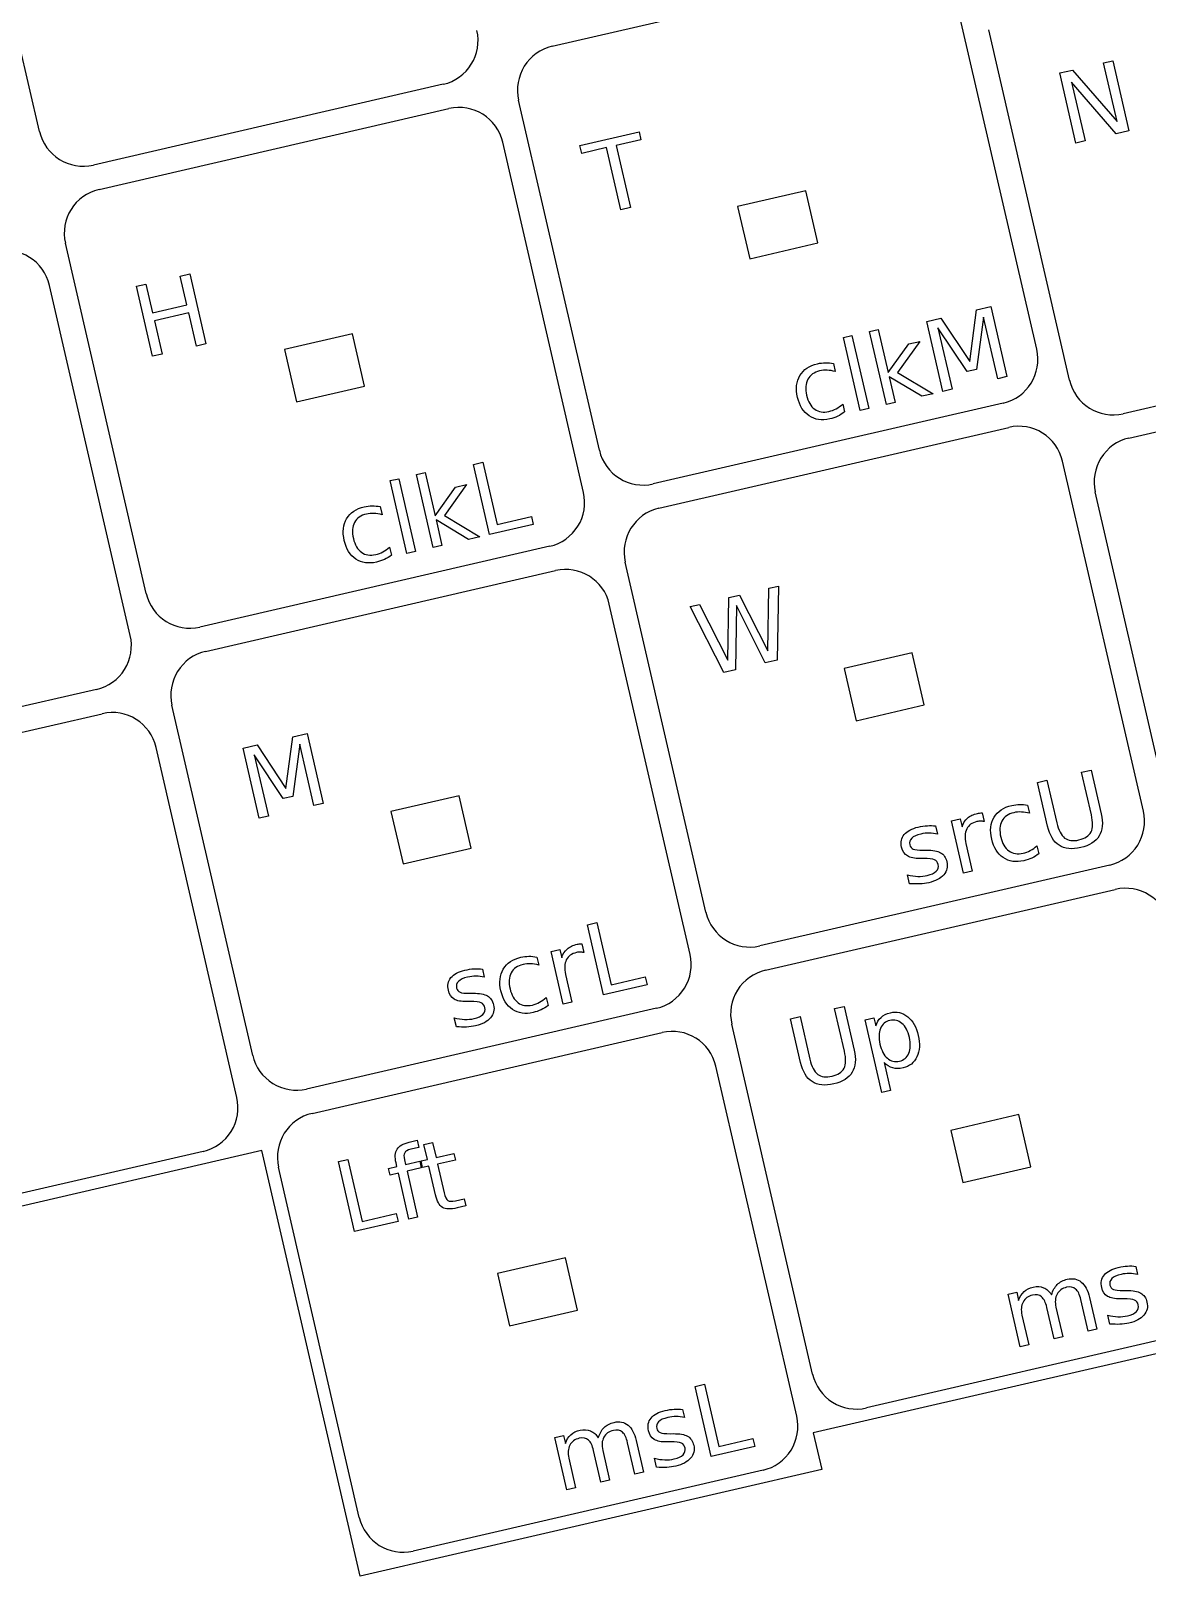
# Model space of a CAD drawing. Extents: x -4 to 403, y -6 to 597.
# Drawn here: x 276.2 to 320.9, y 478.7 to 540.6 of the extents above; entities that cross this region are included whole.
import ezdxf

# ---------------------------------------------------------------- set-up
doc = ezdxf.new("R2010")
doc.units = 0
doc.layers.get('0').update_dxf_attribs({"linetype": 'CONTINUOUS'})

msp = doc.modelspace()

# ---------------------------------------------------------------- linework, layer by layer
at = {"color": 1}
for p, q in [((276.507319, 536.612847), (273.268023, 550.643776)), ((297.066655, 540.025148), (311.097587, 543.264444)), ((316.495651, 527.88456), (313.256361, 541.915489)), ((317.807448, 526.647956), (314.568158, 540.678884)), ((292.697036, 538.503188), (278.666096, 535.263892)), ((278.891047, 534.289523), (292.921967, 537.528819)), ((298.957007, 523.835442), (295.717689, 537.866371)), ((298.32006, 522.148935), (295.080742, 536.179864)), ((307.228969, 534.237845), (304.500727, 533.607982)), ((307.712613, 532.142949), (307.228969, 534.237845)), ((304.500727, 533.607982), (304.984371, 531.513086)), ((280.781388, 518.099817), (277.542095, 532.130746)), ((304.984371, 531.513086), (307.712613, 532.142949)), ((280.144447, 516.413311), (276.905151, 530.44424)), ((289.053378, 528.50222), (286.325136, 527.872357)), ((289.537022, 526.407324), (289.053378, 528.50222)), ((333.997154, 528.538297), (319.966222, 525.299001)), ((286.325136, 527.872357), (286.80878, 525.777461)), ((320.191182, 524.324632), (334.222113, 527.563928)), ((286.80878, 525.777461), (289.537022, 526.407324)), ((315.146713, 525.725783), (301.115782, 522.486487)), ((301.340713, 521.512118), (315.371645, 524.751411)), ((320.769737, 509.371527), (317.530419, 523.402456)), ((322.081534, 508.134926), (318.842216, 522.165855)), ((296.971094, 519.990156), (282.940163, 516.750862)), ((283.165122, 515.77649), (297.196054, 519.015786)), ((303.231065, 505.322409), (299.991775, 519.353338)), ((302.594118, 503.635903), (299.354828, 517.666832)), ((311.503055, 515.724813), (308.774813, 515.094949)), ((311.986699, 513.629916), (311.503055, 515.724813)), ((308.774813, 515.094949), (309.258457, 513.000056)), ((278.795492, 514.254531), (264.764563, 511.015238)), ((285.055446, 499.586784), (281.816156, 513.617713)), ((309.258457, 513.000056), (311.986699, 513.629916)), ((264.989514, 510.040865), (279.020443, 513.280161)), ((284.418527, 497.900278), (281.17922, 511.931207)), ((293.327436, 509.989188), (290.599194, 509.359324)), ((293.81108, 507.894292), (293.327436, 509.989188)), ((290.599194, 509.359324), (291.082838, 507.264428)), ((291.082838, 507.264428), (293.81108, 507.894292)), ((319.420771, 507.21275), (305.38984, 503.973455)), ((305.614799, 502.999085), (319.645731, 506.238381)), ((301.245152, 501.477126), (287.214249, 498.23783)), ((287.43918, 497.26346), (301.470112, 500.502756)), ((307.505123, 486.809379), (304.265833, 500.840308)), ((306.868204, 485.122873), (303.628886, 499.153802)), ((315.777113, 497.211783), (313.048871, 496.581919)), ((316.260757, 495.116887), (315.777113, 497.211783)), ((313.048871, 496.581919), (313.532515, 494.487023)), ((285.423097, 495.771701), (266.910056, 491.497632)), ((283.069561, 495.741501), (269.038632, 492.502205)), ((289.35973, 478.720227), (285.423097, 495.771701)), ((289.329533, 481.073754), (286.090242, 495.104683)), ((313.532515, 494.487023), (316.260757, 495.116887)), ((297.601494, 491.476158), (294.87328, 490.846294)), ((298.085167, 489.381262), (297.601494, 491.476158)), ((294.87328, 490.846294), (295.356924, 488.751398)), ((295.356924, 488.751398), (298.085167, 489.381262)), ((326.048365, 488.729921), (307.535349, 484.455852)), ((323.694829, 488.699721), (309.663926, 485.460425)), ((307.535349, 484.455852), (307.872774, 482.994296)), ((307.872774, 482.994296), (289.35973, 478.720227)), ((305.519239, 482.964093), (291.488307, 479.7248))]:
    msp.add_line(p, q, dxfattribs=at)
at = {"color": 5}
for p, q in [((319.172275, 539.361189), (319.540688, 539.446248)), ((319.714311, 537.013309), (319.172275, 539.361189)), ((319.540688, 539.446248), (320.188642, 536.639697)), ((317.416514, 538.955842), (317.927844, 539.073887)), ((318.064468, 536.149291), (317.416514, 538.955842)), ((317.927844, 539.073887), (319.714311, 537.013309)), ((319.677368, 536.521658), (317.890873, 538.582233)), ((317.890873, 538.582233), (318.432909, 536.234356)), ((298.176973, 536.053497), (300.551168, 536.601623)), ((300.624941, 536.282057), (299.628668, 536.052046)), ((300.551168, 536.601623), (300.624941, 536.282057)), ((320.188642, 536.639697), (319.677368, 536.521658)), ((298.250746, 535.733928), (298.176973, 536.053497)), ((299.247047, 535.963945), (298.250746, 535.733928)), ((299.821228, 533.476963), (299.247047, 535.963945)), ((299.628668, 536.052046), (300.202821, 533.565061)), ((318.432909, 536.234356), (318.064468, 536.149291)), ((300.202821, 533.565061), (299.821228, 533.476963)), ((282.149969, 530.81392), (282.529699, 530.901589)), ((282.415568, 529.66348), (282.149969, 530.81392)), ((282.529699, 530.901589), (283.177653, 528.095036)), ((280.39048, 530.407709), (280.77019, 530.495373)), ((281.038425, 527.601155), (280.39048, 530.407709)), ((280.77019, 530.495373), (281.035792, 529.34493)), ((281.035792, 529.34493), (282.415568, 529.66348)), ((313.80613, 527.387053), (314.085135, 529.463148)), ((314.085135, 529.463148), (314.65099, 529.593785)), ((314.65099, 529.593785), (315.298944, 526.787235)), ((282.489341, 529.343912), (281.109568, 529.025364)), ((281.109568, 529.025364), (281.418138, 527.688819)), ((282.797923, 528.007366), (282.489341, 529.343912)), ((312.083163, 529.000958), (312.64899, 529.131587)), ((312.731117, 526.194407), (312.083163, 529.000958)), ((312.64899, 529.131587), (313.80613, 527.387053)), ((314.359652, 529.166162), (314.080309, 527.074151)), ((314.928612, 526.701739), (314.359652, 529.166162)), ((308.739846, 528.353828), (309.085737, 528.433683)), ((309.415119, 525.428851), (308.739846, 528.353828)), ((309.085737, 528.433683), (309.76101, 525.508706)), ((309.794397, 528.597293), (310.14218, 528.677582)), ((310.469699, 525.672316), (309.794397, 528.597293)), ((310.14218, 528.677582), (310.541016, 526.950043)), ((311.805174, 528.198239), (310.915977, 526.955425)), ((311.363412, 528.096247), (311.805174, 528.198239)), ((313.698716, 526.986052), (312.530598, 528.74389)), ((312.530598, 528.74389), (313.09953, 526.279466)), ((281.418138, 527.688819), (281.038425, 527.601155)), ((283.177653, 528.095036), (282.797923, 528.007366)), ((310.541016, 526.950043), (311.363412, 528.096247)), ((308.34242, 527.313656), (308.417068, 526.990331)), ((310.915977, 526.955425), (312.338207, 526.103698)), ((314.080309, 527.074151), (313.698716, 526.986052)), ((311.887075, 525.999542), (310.580076, 526.78086)), ((310.580076, 526.78086), (310.817453, 525.752606)), ((315.298944, 526.787235), (314.928612, 526.701739)), ((310.817453, 525.752606), (310.469699, 525.672316)), ((312.338207, 526.103698), (311.887075, 525.999542)), ((313.09953, 526.279466), (312.731117, 526.194407)), ((308.717381, 525.689515), (308.791154, 525.369949)), ((309.76101, 525.508706), (309.415119, 525.428851)), ((293.907544, 523.26533), (294.287274, 523.353)), ((294.555498, 520.458777), (293.907544, 523.26533)), ((294.287274, 523.353), (294.861455, 520.866012)), ((290.564227, 522.618203), (290.910118, 522.698055)), ((291.2395, 519.693224), (290.564227, 522.618203)), ((290.910118, 522.698055), (291.585391, 519.773076)), ((291.618806, 522.861673), (291.966561, 522.941957)), ((292.294108, 519.936694), (291.618806, 522.861673)), ((291.966561, 522.941957), (292.365397, 521.214413)), ((292.365397, 521.214413), (293.187821, 522.360625)), ((293.629555, 522.462608), (292.740386, 521.219806)), ((293.187821, 522.360625), (293.629555, 522.462608)), ((290.166829, 521.578037), (290.241477, 521.254709)), ((293.711484, 520.26392), (292.404457, 521.045232)), ((292.404457, 521.045232), (292.641834, 520.016978)), ((292.740386, 521.219806), (294.162616, 520.368076)), ((296.301833, 520.861954), (294.555498, 520.458777)), ((294.861455, 520.866012), (296.22806, 521.18152)), ((296.22806, 521.18152), (296.301833, 520.861954)), ((294.162616, 520.368076), (293.711484, 520.26392)), ((290.54179, 519.953893), (290.615563, 519.634324)), ((291.585391, 519.773076), (291.2395, 519.693224)), ((292.641834, 520.016978), (292.294108, 519.936694)), ((305.716935, 515.795693), (305.757603, 518.303844)), ((305.757603, 518.303844), (306.142978, 518.392814)), ((306.142978, 518.392814), (306.085969, 515.423515)), ((304.111571, 515.425064), (304.152239, 517.933218)), ((304.152239, 517.933218), (304.578987, 518.031736)), ((304.578987, 518.031736), (305.716935, 515.795693)), ((302.590139, 517.572578), (302.973622, 517.661111)), ((303.941137, 514.928333), (302.590139, 517.572578)), ((302.973622, 517.661111), (304.111571, 515.425064)), ((304.453934, 517.612809), (304.4186, 515.038567)), ((305.608505, 515.313285), (304.453934, 517.612809)), ((306.085969, 515.423515), (305.608505, 515.313285)), ((304.4186, 515.038567), (303.941137, 514.928333)), ((286.387507, 510.280774), (286.66654, 512.356877)), ((286.66654, 512.356877), (287.232367, 512.487506)), ((287.232367, 512.487506), (287.880293, 509.680953)), ((284.66454, 511.894679), (285.230368, 512.025308)), ((285.312494, 509.088126), (284.66454, 511.894679)), ((286.280093, 509.879779), (285.111975, 511.63762)), ((285.111975, 511.63762), (285.680935, 509.17319)), ((285.230368, 512.025308), (286.387507, 510.280774)), ((286.941029, 512.059883), (286.661714, 509.96788)), ((287.509989, 509.595457), (286.941029, 512.059883)), ((318.291431, 510.934494), (318.673052, 511.022592)), ((318.685075, 509.22951), (318.291431, 510.934494)), ((318.673052, 511.022592), (319.077533, 509.270613)), ((316.928919, 508.774571), (316.524438, 510.52655)), ((316.524551, 510.52655), (316.906171, 510.614651)), ((316.906171, 510.614651), (317.299787, 508.909668)), ((286.661714, 509.96788), (286.280093, 509.879779)), ((287.880293, 509.680953), (287.509989, 509.595457)), ((285.680935, 509.17319), (285.312494, 509.088126)), ((313.077206, 508.992114), (313.42496, 509.072397)), ((313.42496, 509.072397), (313.500483, 508.745313)), ((314.301091, 509.308332), (314.385871, 508.953683)), ((316.127972, 509.611312), (316.20262, 509.287987)), ((312.439215, 508.779499), (312.514737, 508.452412)), ((313.563277, 506.88673), (313.077206, 508.992114)), ((311.942447, 507.80945), (312.066963, 507.810579)), ((313.654971, 508.076099), (313.911032, 506.967014)), ((316.502932, 507.987171), (316.576733, 507.667602)), ((311.945834, 507.477684), (311.819003, 507.478248)), ((311.396855, 506.467864), (311.31439, 506.825028)), ((313.911032, 506.967014), (313.563277, 506.88673)), ((298.474887, 504.819997), (298.854617, 504.907664)), ((299.122841, 502.013447), (298.474887, 504.819997)), ((298.854617, 504.907664), (299.42877, 502.420682)), ((298.24592, 504.062244), (298.330672, 503.707598)), ((296.44856, 503.5285), (296.523208, 503.205175)), ((297.022035, 503.746029), (297.36979, 503.826312)), ((297.508107, 501.640642), (297.022035, 503.746029)), ((297.36979, 503.826312), (297.445284, 503.499225)), ((294.263624, 503.043874), (294.339146, 502.716787)), ((297.599801, 502.830014), (297.855861, 501.720929)), ((300.869176, 502.416621), (299.122841, 502.013447)), ((299.42877, 502.420682), (300.795403, 502.73619)), ((300.795403, 502.73619), (300.869176, 502.416621)), ((293.770243, 501.742062), (293.643412, 501.742626)), ((293.766856, 502.073825), (293.891344, 502.074954)), ((296.82352, 501.904356), (296.897293, 501.584791)), ((297.855861, 501.720929), (297.508107, 501.640642)), ((293.221264, 500.732242), (293.138799, 501.089406)), ((307.02543, 499.304046), (306.620949, 501.056025)), ((306.621062, 501.056025), (307.002683, 501.144123)), ((307.002683, 501.144123), (307.396299, 499.43914)), ((308.387999, 501.463974), (308.769592, 501.552073)), ((308.781615, 499.758991), (308.387999, 501.463974)), ((308.769592, 501.552073), (309.174073, 499.800093)), ((309.617698, 501.009311), (309.965452, 501.089595)), ((310.288653, 498.103131), (309.617698, 501.009311)), ((309.965452, 501.089595), (310.039225, 500.770029)), ((310.378597, 499.300021), (310.636407, 498.183414)), ((310.636407, 498.183414), (310.288653, 498.103131)), ((291.327976, 496.110639), (291.6551, 496.186156)), ((291.655185, 496.186156), (291.721563, 495.898546)), ((291.920643, 496.013803), (292.268425, 496.094092)), ((292.058678, 495.416022), (291.920643, 496.013803)), ((292.268425, 496.094098), (292.406432, 495.49632)), ((288.488708, 495.330379), (288.868438, 495.418049)), ((288.868438, 495.418049), (289.442619, 492.931064)), ((291.139649, 495.399896), (291.182604, 495.213793)), ((291.721563, 495.898546), (291.390714, 495.82216)), ((291.804904, 495.357439), (292.058678, 495.416022)), ((292.406432, 495.49632), (293.118874, 495.660799)), ((293.180935, 495.391988), (292.468493, 495.227506)), ((293.118874, 495.660799), (293.180935, 495.391988)), ((289.136662, 492.523829), (288.488708, 495.330379)), ((290.503972, 495.057123), (290.834849, 495.133509)), ((290.566033, 494.788309), (290.503972, 495.057123)), ((290.89691, 494.864696), (290.566033, 494.788309)), ((290.834849, 495.133509), (290.801011, 495.280132)), ((291.320921, 493.028126), (290.89691, 494.864696)), ((291.182604, 495.213793), (291.752185, 495.345292)), ((291.814245, 495.076481), (291.244664, 494.944979)), ((291.244664, 494.944979), (291.668675, 493.10841)), ((291.752185, 495.345292), (291.814245, 495.076481)), ((291.866964, 495.088625), (291.804904, 495.357439)), ((292.120739, 495.147211), (291.866964, 495.088625)), ((292.384588, 494.004288), (292.120739, 495.147211)), ((292.468493, 495.227506), (292.732371, 494.084585)), ((293.182825, 493.76288), (293.538115, 493.844905)), ((293.604945, 493.555416), (293.249656, 493.473391)), ((293.538115, 493.844905), (293.604945, 493.555416)), ((290.882997, 492.927003), (289.136662, 492.523829)), ((289.442619, 492.931064), (290.809224, 493.246572)), ((290.809224, 493.246572), (290.882997, 492.927003)), ((291.668675, 493.10841), (291.320921, 493.028126)), ((320.465361, 491.132702), (320.540883, 490.805618)), ((315.34362, 490.015596), (315.691374, 490.09588)), ((315.829691, 487.910212), (315.34362, 490.015596)), ((315.691374, 490.09588), (315.766897, 489.768795)), ((318.555422, 488.539495), (318.264648, 489.798965)), ((318.609778, 489.890526), (318.903148, 488.619778)), ((319.971951, 489.830895), (319.845149, 489.83146)), ((319.968593, 490.162656), (320.093109, 490.163785)), ((315.90273, 489.180416), (316.177445, 487.990496)), ((317.192542, 488.224851), (316.901769, 489.484321)), ((317.26561, 489.495059), (317.540325, 488.30514)), ((318.903148, 488.619778), (318.555422, 488.539495)), ((319.423001, 488.821076), (319.340536, 489.17824)), ((316.177445, 487.990496), (315.829691, 487.910212)), ((317.540325, 488.30514), (317.192542, 488.224851)), ((302.794073, 486.317381), (303.173803, 486.405051)), ((303.442027, 483.510831), (302.794073, 486.317381)), ((303.173803, 486.405051), (303.747955, 483.918066)), ((302.28977, 485.397077), (302.365292, 485.069993)), ((297.168001, 484.279965), (297.515783, 484.360255)), ((297.654072, 482.174582), (297.168001, 484.279965)), ((297.515783, 484.360255), (297.591306, 484.03317)), ((301.793002, 484.427028), (301.917519, 484.428157)), ((303.747955, 483.918066), (305.114588, 484.233574)), ((305.114588, 484.233574), (305.188361, 483.914008)), ((299.016951, 482.489226), (298.726178, 483.748696)), ((299.089991, 483.759426), (299.364706, 482.56951)), ((300.379831, 482.80387), (300.089057, 484.06334)), ((300.434187, 484.154901), (300.727557, 482.884153)), ((301.796361, 484.095259), (301.669558, 484.095542)), ((305.188361, 483.914008), (303.442027, 483.510831)), ((297.727139, 483.444791), (298.001855, 482.254871)), ((301.24741, 483.08544), (301.164945, 483.442604)), ((299.364706, 482.56951), (299.016951, 482.489226)), ((300.727557, 482.884153), (300.379831, 482.80387)), ((298.001855, 482.254871), (297.654072, 482.174582))]:
    msp.add_line(p, q, dxfattribs=at)
at = {"color": 1}
for points in [[(292.697036, 538.503188), (293.665663, 538.726823), (294.269601, 539.693337), (294.045974, 540.661965)], [(297.066655, 540.025148), (296.601499, 539.917761), (296.198054, 539.62999), (295.945073, 539.22514)], [(295.945073, 539.22514), (295.692093, 538.820291), (295.6103, 538.331526), (295.717689, 537.866371)], [(295.080742, 536.179864), (294.857115, 537.148496), (293.8906, 537.752443), (292.921967, 537.528819)], [(276.507319, 536.612847), (276.730946, 535.644214), (277.697463, 535.040266), (278.666096, 535.263892)], [(278.891047, 534.289523), (277.922415, 534.065895), (277.318469, 533.099378), (277.542095, 532.130746)], [(276.905151, 530.44424), (276.681524, 531.412873), (275.715007, 532.01682), (274.746374, 531.793194)], [(315.146713, 525.725783), (316.11534, 525.949417), (316.719278, 526.915932), (316.495651, 527.88456)], [(317.807448, 526.647956), (318.031075, 525.679324), (318.99759, 525.075377), (319.966222, 525.299001)], [(317.530419, 523.402456), (317.306792, 524.371088), (316.340277, 524.975035), (315.371645, 524.751411)], [(320.191182, 524.324632), (319.726026, 524.217245), (319.32258, 523.929473), (319.0696, 523.524624)], [(298.957007, 523.835442), (299.180634, 522.86681), (300.147149, 522.262863), (301.115782, 522.486487)], [(319.0696, 523.524624), (318.81662, 523.119774), (318.734827, 522.63101), (318.842216, 522.165855)], [(298.092677, 520.790164), (298.345657, 521.195014), (298.42745, 521.683779), (298.32006, 522.148935)], [(301.340713, 521.512118), (300.372085, 521.288484), (299.768146, 520.321967), (299.991775, 519.353338)], [(296.971094, 519.990156), (297.436251, 520.097542), (297.839697, 520.385314), (298.092677, 520.790164)], [(299.354828, 517.666832), (299.131201, 518.635463), (298.164686, 519.23941), (297.196054, 519.015786)], [(280.781388, 518.099817), (281.005015, 517.131185), (281.97153, 516.527238), (282.940163, 516.750862)], [(279.917068, 515.054543), (280.170046, 515.459393), (280.251837, 515.948156), (280.144447, 516.413311)], [(283.165122, 515.776493), (282.699965, 515.669106), (282.29652, 515.381334), (282.043539, 514.976484)], [(278.795492, 514.254531), (279.260647, 514.36192), (279.66409, 514.649693), (279.917068, 515.054543)], [(282.043539, 514.976484), (281.790559, 514.571634), (281.708767, 514.082869), (281.816156, 513.617713)], [(281.17922, 511.931207), (280.955594, 512.89984), (279.989076, 513.503787), (279.020443, 513.280161)], [(320.542353, 508.012758), (320.795333, 508.417608), (320.877126, 508.906372), (320.769737, 509.371527)], [(319.420771, 507.21275), (319.885928, 507.320137), (320.289373, 507.607909), (320.542353, 508.012758)], [(321.804505, 504.889427), (321.580878, 505.858058), (320.614363, 506.462005), (319.645731, 506.238381)], [(303.231065, 505.322409), (303.454692, 504.353777), (304.421207, 503.74983), (305.38984, 503.973455)], [(302.366734, 502.277133), (302.619714, 502.681983), (302.701507, 503.170747), (302.594118, 503.635903)], [(305.614799, 502.999085), (305.149643, 502.891698), (304.746198, 502.603927), (304.493217, 502.199077)], [(301.245152, 501.477126), (301.710308, 501.584512), (302.113754, 501.872284), (302.366734, 502.277133)], [(304.493217, 502.199077), (304.240237, 501.794228), (304.158445, 501.305464), (304.265833, 500.840308)], [(303.628886, 499.153802), (303.405259, 500.122434), (302.438744, 500.72638), (301.470112, 500.502756)], [(285.055446, 499.586784), (285.162835, 499.121625), (285.450612, 498.718178), (285.855467, 498.465199)], [(284.191143, 496.541509), (284.444123, 496.946358), (284.525916, 497.435122), (284.418527, 497.900278)], [(285.855467, 498.465199), (286.260322, 498.212221), (286.749091, 498.130433), (287.214249, 498.23783)], [(287.43918, 497.26346), (286.470554, 497.039826), (285.866615, 496.073311), (286.090242, 495.104683)], [(283.069561, 495.741501), (283.534718, 495.848888), (283.938163, 496.136659), (284.191143, 496.541509)], [(307.505123, 486.809379), (307.612512, 486.34422), (307.900289, 485.940773), (308.305144, 485.687794)], [(308.305144, 485.687794), (308.709999, 485.434815), (309.198768, 485.353028), (309.663926, 485.460425)], [(306.64082, 483.764103), (306.8938, 484.168953), (306.975593, 484.657717), (306.868204, 485.122873)], [(305.519239, 482.964096), (305.984395, 483.071482), (306.38784, 483.359254), (306.64082, 483.764103)], [(289.329533, 481.073754), (289.553159, 480.105123), (290.519674, 479.501176), (291.488307, 479.7248)]]:
    msp.add_open_spline(points, degree=3, dxfattribs=at)
at = {"color": 5}
for points in [[(306.996615, 526.830706), (307.140464, 527.071148), (307.376543, 527.229274), (307.70488, 527.305079)], [(307.7876, 527.015299), (307.563289, 526.963505), (307.405584, 526.851861), (307.314511, 526.680352)], [(307.70488, 527.305079), (307.811391, 527.32966), (307.918015, 527.342408), (308.024723, 527.343286)], [(308.094178, 527.042505), (307.990038, 527.0475), (307.887873, 527.038441), (307.7876, 527.015299)], [(308.024723, 527.343286), (308.131149, 527.345544), (308.237039, 527.335525), (308.34242, 527.313667)], [(308.417068, 526.990331), (308.30686, 527.021649), (308.199249, 527.039039), (308.094178, 527.042505)], [(306.901732, 525.955416), (306.822456, 526.298796), (306.854093, 526.59056), (306.996615, 526.830706)], [(307.314511, 526.680352), (307.223127, 526.510093), (307.207069, 526.29651), (307.266392, 526.039606)], [(307.367992, 525.213643), (307.135271, 525.369794), (306.979851, 525.617051), (306.901732, 525.955416)], [(307.266392, 526.039606), (307.325715, 525.782699), (307.433891, 525.597135), (307.590947, 525.482917)], [(308.192701, 525.089217), (307.875625, 525.016017), (307.600712, 525.057489), (307.367992, 525.213643)], [(307.590947, 525.482917), (307.747722, 525.369949), (307.93825, 525.339356), (308.162588, 525.391147)], [(308.162588, 525.391147), (308.262834, 525.414289), (308.358789, 525.450295), (308.450483, 525.499193)], [(308.513814, 525.198998), (308.41625, 525.152722), (308.309231, 525.116124), (308.192701, 525.089217)], [(308.450483, 525.499193), (308.543109, 525.549617), (308.632065, 525.613058), (308.717381, 525.689515)], [(308.791154, 525.369949), (308.705076, 525.302557), (308.612648, 525.245571), (308.513814, 525.198998)], [(288.821025, 521.095084), (288.964873, 521.335526), (289.200924, 521.493641), (289.529289, 521.569454)], [(289.529289, 521.569454), (289.635772, 521.594036), (289.742424, 521.606784), (289.849132, 521.607653)], [(289.849132, 521.607653), (289.955558, 521.609911), (290.061448, 521.59992), (290.166829, 521.578045)], [(288.726113, 520.219788), (288.646837, 520.563163), (288.678474, 520.85493), (288.821025, 521.095084)], [(289.138891, 520.94473), (289.047536, 520.774471), (289.031478, 520.560888), (289.090801, 520.303984)], [(289.611981, 521.279671), (289.38767, 521.227883), (289.229965, 521.116231), (289.138891, 520.94473)], [(289.918559, 521.306877), (289.814419, 521.311873), (289.712254, 521.302813), (289.611981, 521.279671)], [(290.241477, 521.254709), (290.131269, 521.286027), (290.02363, 521.303415), (289.918559, 521.306877)], [(289.192401, 519.478018), (288.959652, 519.634163), (288.804232, 519.881424), (288.726113, 520.219788)], [(289.090801, 520.303984), (289.150124, 520.047074), (289.2583, 519.861513), (289.415356, 519.747295)], [(289.415356, 519.747295), (289.572103, 519.634318), (289.762659, 519.603731), (289.986969, 519.655519)], [(289.986969, 519.655519), (290.087215, 519.678661), (290.18317, 519.714664), (290.274864, 519.763565)], [(290.274864, 519.763565), (290.367489, 519.81399), (290.456474, 519.877433), (290.54179, 519.953893)], [(290.615563, 519.634324), (290.529457, 519.566924), (290.437057, 519.509949), (290.338223, 519.463374)], [(290.017082, 519.353589), (289.700006, 519.280389), (289.425121, 519.321865), (289.192401, 519.478018)], [(290.338223, 519.463374), (290.240659, 519.4171), (290.133612, 519.380493), (290.017082, 519.353589)], [(315.490432, 509.602735), (315.596943, 509.627317), (315.703566, 509.640065), (315.810303, 509.64094)], [(315.810303, 509.64094), (315.9167, 509.643197), (316.022618, 509.633207), (316.127972, 509.611323)], [(313.500483, 508.745313), (313.543635, 508.889915), (313.61642, 509.00638), (313.718782, 509.094693)], [(313.718782, 509.094693), (313.82089, 509.184265), (313.955256, 509.248281), (314.121936, 509.28677)], [(314.121936, 509.28677), (314.145925, 509.292302), (314.172511, 509.296422), (314.2022, 509.299358)], [(314.2022, 509.299358), (314.23158, 509.303534), (314.264571, 509.306498), (314.301091, 509.308332)], [(314.687284, 508.253075), (314.608008, 508.596452), (314.639645, 508.888216), (314.782223, 509.12837)], [(314.782223, 509.12837), (314.926016, 509.368804), (315.162095, 509.526927), (315.490432, 509.602735)], [(315.573179, 509.312955), (315.348869, 509.26117), (315.191135, 509.149517), (315.100062, 508.978011)], [(315.879729, 509.340161), (315.775617, 509.345157), (315.673425, 509.336097), (315.573179, 509.312955)], [(316.20262, 509.287987), (316.09244, 509.319311), (315.984801, 509.336696), (315.879729, 509.340161)], [(318.67181, 508.54134), (318.750183, 508.699353), (318.754614, 508.928741), (318.685075, 509.22951)], [(319.077533, 509.270613), (319.162002, 508.904678), (319.134937, 508.607371), (318.996337, 508.378692)], [(311.075122, 507.93021), (311.029402, 508.128214), (311.064397, 508.297308), (311.17977, 508.437488)], [(311.17977, 508.437488), (311.295227, 508.577665), (311.482058, 508.677554), (311.740207, 508.737157)], [(311.848411, 508.456975), (311.676735, 508.41734), (311.553714, 508.361226), (311.479377, 508.288624)], [(311.740207, 508.737157), (311.868053, 508.766669), (311.990538, 508.785041), (312.107632, 508.792286)], [(312.18417, 508.494897), (312.073144, 508.495744), (311.961215, 508.483016), (311.848411, 508.456975)], [(312.107632, 508.792286), (312.224782, 508.799511), (312.3353, 508.795334), (312.439215, 508.779727)], [(312.514737, 508.452412), (312.405404, 508.479956), (312.295225, 508.494132), (312.18417, 508.494897)], [(313.684718, 508.659148), (313.609901, 508.508554), (313.599995, 508.314207), (313.654971, 508.076099)], [(314.091597, 508.955044), (313.896102, 508.909908), (313.760466, 508.811274), (313.684718, 508.659148)], [(314.245888, 508.972852), (314.198165, 508.973699), (314.146715, 508.967772), (314.091597, 508.955044)], [(314.384996, 508.953491), (314.340941, 508.967066), (314.294572, 508.973529), (314.245888, 508.972852)], [(315.100062, 508.978011), (315.008707, 508.807758), (314.992677, 508.594175), (315.051971, 508.337271)], [(317.390973, 508.008067), (317.167425, 508.153135), (317.013416, 508.408636), (316.928919, 508.774571)], [(317.299787, 508.909668), (317.369213, 508.608898), (317.473777, 508.404676), (317.613477, 508.297009)], [(318.189154, 508.222011), (318.43226, 508.278139), (318.593155, 508.384582), (318.67181, 508.54134)], [(318.996337, 508.378692), (318.859008, 508.150307), (318.613616, 507.995316), (318.260217, 507.913723)], [(311.306939, 507.57783), (311.190014, 507.649836), (311.112742, 507.767292), (311.075122, 507.93021)], [(311.479377, 508.288624), (311.406309, 508.21631), (311.381954, 508.127523), (311.406253, 508.02226)], [(311.406253, 508.02226), (311.42488, 507.942052), (311.470063, 507.885848), (311.542171, 507.85366)], [(311.542171, 507.85366), (311.613997, 507.822717), (311.747431, 507.80798), (311.942447, 507.80945)], [(312.066963, 507.810579), (312.324745, 507.814643), (312.516148, 507.780302), (312.641201, 507.707528)], [(315.153543, 507.511296), (314.920823, 507.66745), (314.765403, 507.91471), (314.687284, 508.253075)], [(315.051971, 508.337271), (315.111295, 508.080361), (315.21947, 507.894797), (315.376499, 507.78057)], [(315.376499, 507.78057), (315.533273, 507.667605), (315.72383, 507.637018), (315.94814, 507.688803)], [(315.94814, 507.688803), (316.048385, 507.711945), (316.144341, 507.747976), (316.236035, 507.796852)], [(316.236035, 507.796852), (316.32866, 507.847276), (316.417645, 507.91072), (316.502932, 507.987171)], [(318.260217, 507.913723), (317.905549, 507.831844), (317.615791, 507.863292), (317.390973, 508.008067)], [(317.613477, 508.297009), (317.752895, 508.190594), (317.944777, 508.165592), (318.189154, 508.222011)], [(311.819003, 507.478248), (311.594298, 507.473902), (311.42361, 507.507083), (311.306939, 507.57783)], [(312.394652, 507.428848), (312.320455, 507.464512), (312.170821, 507.480791), (311.945834, 507.477684)], [(312.540448, 507.234809), (312.518717, 507.3288), (312.470146, 507.393474), (312.394652, 507.428848)], [(312.463542, 506.967567), (312.538275, 507.044221), (312.5639, 507.133299), (312.540448, 507.234809)], [(312.641201, 507.707528), (312.767185, 507.636295), (312.850017, 507.514835), (312.889669, 507.343151)], [(312.889669, 507.343151), (312.934769, 507.147647), (312.892774, 506.974942), (312.76377, 506.825022)], [(315.978253, 507.386876), (315.661176, 507.313676), (315.386292, 507.355151), (315.153543, 507.511296)], [(316.299394, 507.49666), (316.201858, 507.450384), (316.094783, 507.41378), (315.978253, 507.386876)], [(316.576733, 507.667602), (316.490656, 507.60021), (316.3982, 507.54323), (316.299394, 507.49666)], [(311.31439, 506.825028), (311.457533, 506.788116), (311.59506, 506.767065), (311.726942, 506.761875)], [(311.726942, 506.761875), (311.858542, 506.757952), (311.985119, 506.770003), (312.1067, 506.798064)], [(312.1067, 506.798064), (312.269599, 506.835673), (312.388556, 506.892174), (312.463542, 506.967567)], [(312.76377, 506.825022), (312.635923, 506.675391), (312.436703, 506.569335), (312.165995, 506.506839)], [(311.804779, 506.459087), (311.678287, 506.452342), (311.542341, 506.455249), (311.396855, 506.467864)], [(312.165995, 506.506839), (312.053219, 506.48079), (311.932823, 506.464878), (311.804779, 506.459087)], [(297.663611, 503.848605), (297.765719, 503.938177), (297.900057, 504.002196), (298.066766, 504.040683)], [(298.066766, 504.040683), (298.090755, 504.046214), (298.11734, 504.050335), (298.14703, 504.05327)], [(298.14703, 504.05327), (298.176409, 504.057447), (298.209373, 504.06041), (298.24592, 504.062244)], [(295.102755, 503.04555), (295.246575, 503.285992), (295.482626, 503.444107), (295.810963, 503.519912)], [(295.810963, 503.519912), (295.917502, 503.544494), (296.024126, 503.55725), (296.130834, 503.558119)], [(296.130834, 503.558119), (296.23726, 503.560377), (296.343178, 503.550387), (296.44856, 503.528509)], [(297.445284, 503.499225), (297.488464, 503.64383), (297.561249, 503.760292), (297.663611, 503.848605)], [(298.036427, 503.708956), (297.840931, 503.663823), (297.705295, 503.565189), (297.629547, 503.41306)], [(298.190718, 503.726764), (298.142994, 503.727611), (298.091545, 503.721684), (298.036427, 503.708956)], [(298.329797, 503.707404), (298.28577, 503.720979), (298.239373, 503.727441), (298.190718, 503.726764)], [(293.004179, 502.701866), (293.119636, 502.842043), (293.306467, 502.941932), (293.564616, 503.001535)], [(293.564616, 503.001535), (293.692434, 503.031041), (293.814919, 503.049414), (293.932041, 503.056664)], [(293.932041, 503.056664), (294.049163, 503.063889), (294.159709, 503.059712), (294.263624, 503.044105)], [(295.007844, 502.170255), (294.928567, 502.513629), (294.960205, 502.805396), (295.102755, 503.04555)], [(295.420594, 502.895191), (295.329238, 502.724937), (295.313208, 502.511354), (295.372531, 502.25445)], [(295.893711, 503.230135), (295.669401, 503.17835), (295.511695, 503.066697), (295.420594, 502.895191)], [(296.200289, 503.257341), (296.096149, 503.262336), (295.993985, 503.253277), (295.893711, 503.230135)], [(296.523208, 503.205175), (296.413, 503.23649), (296.30536, 503.253878), (296.200289, 503.257341)], [(297.629547, 503.41306), (297.55473, 503.262469), (297.544824, 503.06812), (297.599801, 502.830014)], [(292.899503, 502.19458), (292.853783, 502.392587), (292.888778, 502.561686), (293.004179, 502.701866)], [(293.131348, 501.842208), (293.014395, 501.914206), (292.937123, 502.031664), (292.899503, 502.19458)], [(293.303786, 502.552999), (293.230719, 502.480685), (293.206335, 502.391893), (293.230634, 502.286626)], [(293.230634, 502.286626), (293.249261, 502.206422), (293.294473, 502.150223), (293.36658, 502.118035)], [(293.67282, 502.72135), (293.501116, 502.681709), (293.378095, 502.625595), (293.303786, 502.552999)], [(294.008551, 502.759267), (293.897525, 502.760113), (293.785596, 502.747385), (293.67282, 502.72135)], [(294.339146, 502.716787), (294.229813, 502.744332), (294.119606, 502.758499), (294.008551, 502.759267)], [(295.372531, 502.25445), (295.431826, 501.997541), (295.54003, 501.811977), (295.697059, 501.69775)], [(293.643412, 501.742626), (293.418707, 501.73828), (293.247991, 501.771455), (293.131348, 501.842208)], [(293.36658, 502.118035), (293.438406, 502.087093), (293.571841, 502.072355), (293.766856, 502.073825)], [(294.219061, 501.693226), (294.144836, 501.728885), (293.995202, 501.745163), (293.770243, 501.742062)], [(293.891344, 502.074954), (294.149154, 502.079046), (294.340529, 502.044677), (294.465582, 501.971906)], [(294.364857, 501.499178), (294.343126, 501.59317), (294.294555, 501.657852), (294.219061, 501.693226)], [(294.465582, 501.971906), (294.591594, 501.900679), (294.674426, 501.779216), (294.71405, 501.607529)], [(294.71405, 501.607529), (294.759178, 501.412031), (294.717155, 501.239322), (294.588179, 501.089406)], [(295.474131, 501.428482), (295.241383, 501.58463), (295.085963, 501.831887), (295.007844, 502.170255)], [(295.697059, 501.69775), (295.853833, 501.584785), (296.044389, 501.554195), (296.268671, 501.605983)], [(296.268671, 501.605983), (296.368945, 501.629125), (296.464901, 501.665128), (296.556595, 501.714031)], [(296.556595, 501.714031), (296.64922, 501.764456), (296.738205, 501.8279), (296.82352, 501.904356)], [(296.897293, 501.584791), (296.811187, 501.51739), (296.718759, 501.460415), (296.619953, 501.413837)], [(293.138799, 501.089406), (293.281942, 501.052494), (293.419469, 501.031443), (293.551351, 501.026253)], [(293.551351, 501.026253), (293.682951, 501.022302), (293.809528, 501.034381), (293.931081, 501.062437)], [(293.931081, 501.062437), (294.094008, 501.100051), (294.212965, 501.156552), (294.287951, 501.231945)], [(294.588179, 501.089406), (294.460333, 500.939775), (294.261112, 500.833718), (293.990404, 500.771223)], [(294.287951, 501.231945), (294.362655, 501.308591), (294.388281, 501.397669), (294.364857, 501.499178)], [(296.298785, 501.304056), (295.981736, 501.230856), (295.706852, 501.272331), (295.474131, 501.428482)], [(296.619953, 501.413837), (296.522389, 501.367564), (296.415342, 501.33096), (296.298785, 501.304056)], [(310.039225, 500.770029), (310.082998, 500.912131), (310.153045, 501.025985), (310.249481, 501.111606)], [(310.608975, 500.986784), (310.425982, 500.944538), (310.298644, 500.838581), (310.226931, 500.668906)], [(310.249481, 501.111606), (310.346819, 501.198761), (310.472577, 501.260133), (310.626727, 501.295722)], [(311.089769, 500.868107), (310.952214, 500.989468), (310.79194, 501.029024), (310.608975, 500.986784)], [(310.626727, 501.295722), (310.882364, 501.35474), (311.113193, 501.301112), (311.319244, 501.134844)], [(311.319244, 501.134844), (311.526508, 500.968852), (311.668353, 500.72044), (311.744722, 500.389594)], [(293.62916, 500.723465), (293.502696, 500.71672), (293.366721, 500.719627), (293.221264, 500.732242)], [(293.990404, 500.771223), (293.8776, 500.745174), (293.757204, 500.729256), (293.62916, 500.723465)], [(310.226931, 500.668906), (310.156206, 500.500775), (310.150195, 500.289503), (310.208869, 500.035106)], [(311.385679, 500.306784), (311.326949, 500.561182), (311.228312, 500.74829), (311.089769, 500.868107)], [(311.744722, 500.389594), (311.82112, 500.058747), (311.802521, 499.773296), (311.688983, 499.533247)], [(308.76835, 499.07082), (308.846695, 499.228828), (308.851154, 499.458221), (308.781615, 499.758991)], [(309.174073, 499.800093), (309.258542, 499.434158), (309.231477, 499.136851), (309.092877, 498.908172)], [(310.208869, 500.035106), (310.267599, 499.780705), (310.365784, 499.592829), (310.503339, 499.471468)], [(311.366177, 499.670669), (311.437862, 499.840344), (311.444353, 500.052383), (311.385651, 500.306784)], [(307.487513, 498.537547), (307.263936, 498.682609), (307.109928, 498.938111), (307.02543, 499.304046)], [(307.396299, 499.43914), (307.465753, 499.138373), (307.570289, 498.934151), (307.709989, 498.82648)], [(310.717744, 499.083376), (310.593255, 499.11932), (310.480254, 499.191569), (310.378597, 499.300103)], [(310.503339, 499.471468), (310.641882, 499.351654), (310.802636, 499.312868), (310.985601, 499.355111)], [(310.985601, 499.355111), (311.168594, 499.397354), (311.295453, 499.502541), (311.366177, 499.670669)], [(311.688983, 499.533247), (311.576715, 499.293482), (311.392735, 499.14409), (311.137098, 499.085069)], [(308.356757, 498.443203), (308.00206, 498.361319), (307.712359, 498.392773), (307.487513, 498.537547)], [(307.709989, 498.82648), (307.849406, 498.720069), (308.041317, 498.695072), (308.285694, 498.751491)], [(308.285694, 498.751491), (308.5288, 498.807619), (308.689695, 498.914062), (308.76835, 499.07082)], [(309.092877, 498.908172), (308.95552, 498.679781), (308.710128, 498.52479), (308.356757, 498.443203)], [(311.137098, 499.085069), (310.982948, 499.049484), (310.843163, 499.048888), (310.717744, 499.083376)], [(290.846505, 495.829196), (290.930636, 495.962142), (291.091135, 496.055956), (291.327976, 496.110639)], [(290.801011, 495.280132), (290.746909, 495.514481), (290.762064, 495.6975), (290.846505, 495.829196)], [(291.148681, 495.68708), (291.112613, 495.625953), (291.109621, 495.530226), (291.139649, 495.399896)], [(291.390714, 495.82216), (291.266649, 495.793517), (291.185962, 495.748475), (291.148681, 495.68708)], [(292.662746, 493.494304), (292.538061, 493.571119), (292.445351, 493.741115), (292.384588, 494.004288)], [(292.732371, 494.084585), (292.771995, 493.912896), (292.820565, 493.807946), (292.878308, 493.769795)], [(292.878308, 493.769795), (292.937207, 493.731915), (293.038723, 493.729609), (293.182825, 493.76288)], [(293.249656, 493.473391), (292.98273, 493.411765), (292.787093, 493.418739), (292.662746, 493.494304)], [(319.205916, 490.790699), (319.321373, 490.930876), (319.508204, 491.030763), (319.766381, 491.090374)], [(319.766381, 491.090374), (319.894199, 491.119881), (320.016684, 491.138253), (320.133806, 491.145503)], [(320.133806, 491.145503), (320.250928, 491.152728), (320.361475, 491.148551), (320.465361, 491.132945)], [(317.320022, 490.408522), (317.423259, 490.510235), (317.556355, 490.579899), (317.719254, 490.617511)], [(317.719254, 490.617511), (317.938569, 490.668139), (318.125541, 490.630126), (318.28017, 490.503473)], [(318.28017, 490.503473), (318.434518, 490.378062), (318.544387, 490.173747), (318.609778, 489.890526)], [(319.101268, 490.283419), (319.055548, 490.481426), (319.090543, 490.650517), (319.205916, 490.790699)], [(319.505523, 490.641824), (319.432455, 490.569516), (319.4081, 490.480729), (319.432399, 490.375463)], [(319.874557, 490.810178), (319.702881, 490.770546), (319.57986, 490.714429), (319.505523, 490.641824)], [(320.210316, 490.848103), (320.099262, 490.84895), (319.987333, 490.836222), (319.874557, 490.810178)], [(320.540883, 490.805618), (320.43155, 490.833162), (320.321371, 490.847336), (320.210316, 490.848103)], [(315.766897, 489.768795), (315.816032, 489.916098), (315.888676, 490.033187), (315.984772, 490.120055)], [(316.326205, 489.979104), (316.149505, 489.938306), (316.023042, 489.845749), (315.946785, 489.701426)], [(315.984772, 490.120055), (316.080897, 490.206925), (316.204765, 490.26786), (316.356403, 490.302875)], [(316.690921, 489.908859), (316.596884, 489.990114), (316.475331, 490.01353), (316.326205, 489.979104)], [(316.356403, 490.302875), (316.509282, 490.338164), (316.647966, 490.329263), (316.772426, 490.276149)], [(316.901769, 489.484321), (316.854892, 489.687337), (316.78459, 489.828849), (316.690921, 489.908859)], [(316.772426, 490.276149), (316.898128, 490.223328), (317.003764, 490.128914), (317.089277, 489.992902)], [(317.089277, 489.992914), (317.13988, 490.16827), (317.216785, 490.306807), (317.320022, 490.408522)], [(317.309241, 490.017949), (317.232674, 489.874877), (317.21814, 489.700582), (317.26561, 489.495059)], [(317.692838, 490.294612), (317.513627, 490.253235), (317.385752, 490.161014), (317.309241, 490.017949)], [(318.053743, 490.223498), (317.959763, 490.304758), (317.839452, 490.328459), (317.692838, 490.294612)], [(318.264648, 489.798965), (318.218053, 490.000728), (318.147752, 490.14224), (318.053743, 490.223498)], [(319.333085, 489.931039), (319.21616, 490.003043), (319.138888, 490.120503), (319.101268, 490.283419)], [(319.845149, 489.83146), (319.620444, 489.827114), (319.449756, 489.860295), (319.333085, 489.931039)], [(319.432399, 490.375463), (319.451026, 490.295255), (319.496209, 490.239054), (319.568345, 490.206872)], [(319.568345, 490.206872), (319.640171, 490.175929), (319.773606, 490.161191), (319.968593, 490.162656)], [(320.420798, 489.782057), (320.346601, 489.817724), (320.196967, 489.834003), (319.971951, 489.830895)], [(320.093109, 490.163785), (320.350891, 490.167849), (320.542294, 490.133511), (320.667347, 490.06074)], [(320.667347, 490.06074), (320.793331, 489.989504), (320.876163, 489.86805), (320.915815, 489.696363)], [(315.946785, 489.701426), (315.870247, 489.558353), (315.855571, 489.384685), (315.90273, 489.180416)], [(320.132846, 489.151276), (320.295745, 489.188885), (320.414673, 489.245386), (320.489716, 489.320784)], [(320.566594, 489.588018), (320.544863, 489.682006), (320.49632, 489.746692), (320.420798, 489.782057)], [(320.489716, 489.320784), (320.564392, 489.39743), (320.590046, 489.486508), (320.566594, 489.588018)], [(320.915815, 489.696363), (320.960943, 489.500862), (320.91892, 489.32815), (320.789888, 489.178234)], [(319.340536, 489.17824), (319.483707, 489.141333), (319.621234, 489.120282), (319.753088, 489.115084)], [(319.830925, 488.812299), (319.704433, 488.805554), (319.568487, 488.808461), (319.423001, 488.821076)], [(319.753088, 489.115084), (319.884688, 489.111133), (320.011265, 489.123212), (320.132846, 489.151276)], [(320.192141, 488.860048), (320.079365, 488.833999), (319.958941, 488.81809), (319.830925, 488.812299)], [(320.789888, 489.178234), (320.662098, 489.028608), (320.462821, 488.922543), (320.192141, 488.860048)], [(299.144431, 484.672898), (299.247668, 484.774611), (299.380736, 484.844269), (299.543663, 484.881886)], [(299.543663, 484.881886), (299.762978, 484.932514), (299.949922, 484.894501), (300.104579, 484.767849)], [(300.925677, 484.547504), (300.879957, 484.745511), (300.914952, 484.914601), (301.030325, 485.054784)], [(301.030325, 485.054784), (301.145782, 485.194961), (301.332613, 485.294848), (301.590762, 485.354453)], [(301.329932, 484.906202), (301.256865, 484.833891), (301.232509, 484.745104), (301.256808, 484.639838)], [(301.698966, 485.074554), (301.52729, 485.034918), (301.404269, 484.978804), (301.329932, 484.906202)], [(301.590762, 485.354453), (301.718608, 485.383965), (301.841093, 485.402338), (301.958187, 485.40958)], [(302.034725, 485.112476), (301.923643, 485.113322), (301.811742, 485.100594), (301.698966, 485.074554)], [(301.958187, 485.40958), (302.075337, 485.416804), (302.185855, 485.412628), (302.28977, 485.397021)], [(302.365292, 485.069993), (302.255959, 485.097538), (302.14578, 485.111711), (302.034725, 485.112476)], [(297.591306, 484.03317), (297.640441, 484.180474), (297.713085, 484.297562), (297.809181, 484.38443)], [(298.150586, 484.243474), (297.973886, 484.202673), (297.847423, 484.110118), (297.771194, 483.965801)], [(297.809181, 484.38443), (297.905306, 484.471301), (298.029174, 484.532235), (298.180783, 484.567242)], [(298.515301, 484.173229), (298.421321, 484.254489), (298.299712, 484.277899), (298.150586, 484.243474)], [(298.180783, 484.567242), (298.333691, 484.60254), (298.472375, 484.59363), (298.596835, 484.540544)], [(298.596835, 484.540544), (298.722537, 484.487723), (298.828173, 484.393309), (298.913658, 484.257289)], [(298.913658, 484.25728), (298.964289, 484.432645), (299.041194, 484.571182), (299.144431, 484.672898)], [(299.133622, 484.282319), (299.057083, 484.139252), (299.042521, 483.964952), (299.089991, 483.759426)], [(299.517219, 484.558981), (299.338007, 484.517605), (299.210161, 484.425389), (299.133622, 484.282319)], [(299.878153, 484.487873), (299.784144, 484.569127), (299.663833, 484.592828), (299.517219, 484.558981)], [(300.089057, 484.06334), (300.042434, 484.265098), (299.972161, 484.406613), (299.878153, 484.487873)], [(300.104579, 484.767849), (300.258927, 484.642437), (300.368796, 484.438123), (300.434187, 484.154901)], [(301.157494, 484.195124), (301.040541, 484.267121), (300.963297, 484.384588), (300.925677, 484.547504)], [(301.256808, 484.639838), (301.275435, 484.559633), (301.320619, 484.503429), (301.392726, 484.471239)], [(301.392726, 484.471239), (301.464552, 484.440299), (301.597987, 484.425561), (301.793002, 484.427028)], [(301.917519, 484.428157), (302.1753, 484.432221), (302.366703, 484.397883), (302.491756, 484.325112)], [(302.491756, 484.325112), (302.61774, 484.253877), (302.700572, 484.132417), (302.740196, 483.960727)], [(297.771194, 483.965801), (297.694656, 483.822729), (297.67998, 483.64906), (297.727139, 483.444791)], [(298.726178, 483.748696), (298.679301, 483.951713), (298.608999, 484.093225), (298.515301, 484.173229)], [(301.669558, 484.095542), (301.444853, 484.091195), (301.274137, 484.124373), (301.157494, 484.195124)], [(302.245207, 484.046421), (302.170982, 484.08208), (302.021376, 484.098367), (301.796361, 484.095259)], [(302.390975, 483.852376), (302.369243, 483.946365), (302.320701, 484.011047), (302.245207, 484.046421)], [(302.314097, 483.585143), (302.388801, 483.661789), (302.414427, 483.750866), (302.390975, 483.852376)], [(302.740196, 483.960727), (302.785324, 483.765229), (302.743301, 483.592523), (302.614297, 483.442606)], [(301.164945, 483.442604), (301.308088, 483.405692), (301.445615, 483.384641), (301.577497, 483.379451)], [(301.655306, 483.076663), (301.528842, 483.069918), (301.392896, 483.072825), (301.24741, 483.08544)], [(301.577497, 483.379451), (301.709097, 483.3755), (301.835674, 483.387579), (301.957227, 483.415632)], [(302.01655, 483.124421), (301.903746, 483.098371), (301.78335, 483.082463), (301.655306, 483.076663)], [(301.957227, 483.415632), (302.120154, 483.453249), (302.239083, 483.50975), (302.314097, 483.585143)], [(302.614297, 483.442606), (302.486479, 483.292972), (302.28723, 483.186916), (302.01655, 483.124421)]]:
    msp.add_open_spline(points, degree=3, dxfattribs=at)

doc.saveas('drawing.dxf')
